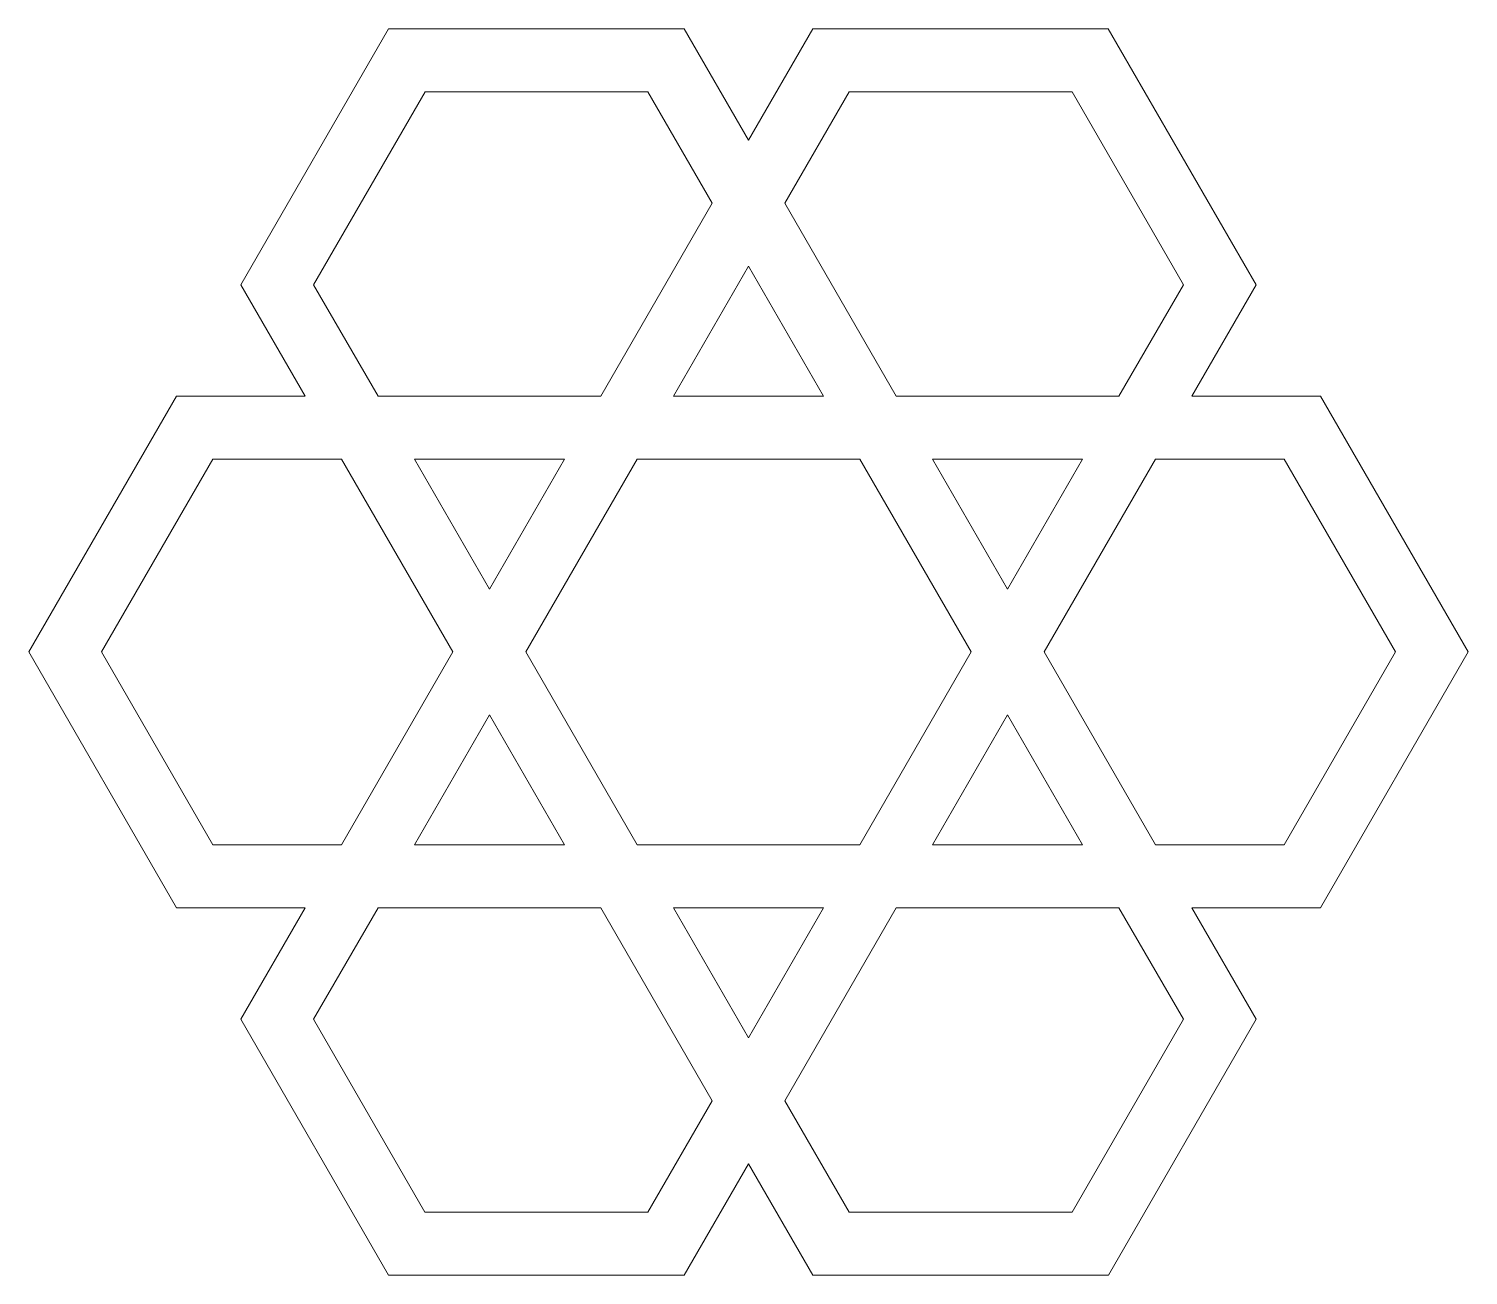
# Model space of a CAD drawing. Header units: inches. Extents: x 0 to 8.23, y -9.35 to -2.22.
import ezdxf

# ---------------------------------------------------------------- set-up
doc = ezdxf.new("R2010")
doc.units = ezdxf.units.IN
doc.header["$MEASUREMENT"] = 0
doc.layers.add('Layer 1', color=7, linetype='Continuous')

msp = doc.modelspace()

# ---------------------------------------------------------------- linework, layer by layer
at = {"layer": 'Layer 1', "lineweight": 0}
for points in [[(8.2326, -5.7886), (7.3873, -4.3251), (6.6516, -4.3251), (7.0196, -3.6875), (6.1741, -2.2238), (4.4843, -2.2238), (4.1164, -2.8613), (3.7483, -2.2238), (2.0582, -2.2238), (1.2134, -3.6875), (1.5812, -4.3251), (0.845, -4.3251), (0, -5.7886), (0.845, -7.2524), (1.5812, -7.2524), (1.2131, -7.8897), (2.0582, -9.3534), (3.7483, -9.3534), (4.1164, -8.7159), (4.4843, -9.3534), (6.1746, -9.3534), (7.0196, -7.8897), (6.6516, -7.2524), (7.3873, -7.2524), (8.2326, -5.7886)], [(1.6292, -3.6875), (2.2663, -2.5842), (3.5403, -2.5842), (3.9084, -3.2216), (3.2712, -4.3251), (1.9973, -4.3251), (1.6292, -3.6875)], [(4.6923, -2.5842), (5.9666, -2.5842), (6.6035, -3.6875), (6.2352, -4.3251), (4.9615, -4.3251), (4.3243, -3.2216), (4.6923, -2.5842)], [(3.6875, -4.3251), (4.1164, -3.5818), (4.5454, -4.3251), (3.6875, -4.3251)], [(1.0531, -6.8921), (0.416, -5.7886), (1.0531, -4.6853), (1.7891, -4.6853), (2.4262, -5.7886), (1.7891, -6.8921), (1.0531, -6.8921)], [(2.6342, -5.4284), (2.2052, -4.6853), (3.0634, -4.6853), (2.6342, -5.4284)], [(4.7534, -6.8921), (3.4793, -6.8921), (2.8426, -5.7886), (3.4793, -4.6853), (4.7534, -4.6853), (5.3905, -5.7886), (4.7534, -6.8921)], [(5.1695, -4.6853), (6.0272, -4.6853), (5.5982, -5.4284), (5.1695, -4.6853)], [(6.4437, -6.8921), (5.8064, -5.7886), (6.4437, -4.6853), (7.1795, -4.6853), (7.8167, -5.7886), (7.1795, -6.8921), (6.4437, -6.8921)], [(3.0634, -6.8921), (2.2052, -6.8921), (2.6342, -6.1488), (3.0634, -6.8921)], [(5.5982, -6.1488), (6.0272, -6.8921), (5.1695, -6.8921), (5.5982, -6.1488)], [(3.5403, -8.9932), (2.2659, -8.9932), (1.6292, -7.8897), (1.9973, -7.2524), (3.2712, -7.2524), (3.9084, -8.3556), (3.5403, -8.9932)], [(4.5454, -7.2524), (4.1164, -7.9954), (3.6875, -7.2524), (4.5454, -7.2524)], [(6.6035, -7.8897), (5.9666, -8.9932), (4.6923, -8.9932), (4.3243, -8.3556), (4.9615, -7.2524), (6.2352, -7.2524), (6.6035, -7.8897)]]:
    msp.add_lwpolyline(points, dxfattribs=at)

doc.saveas('drawing.dxf')
